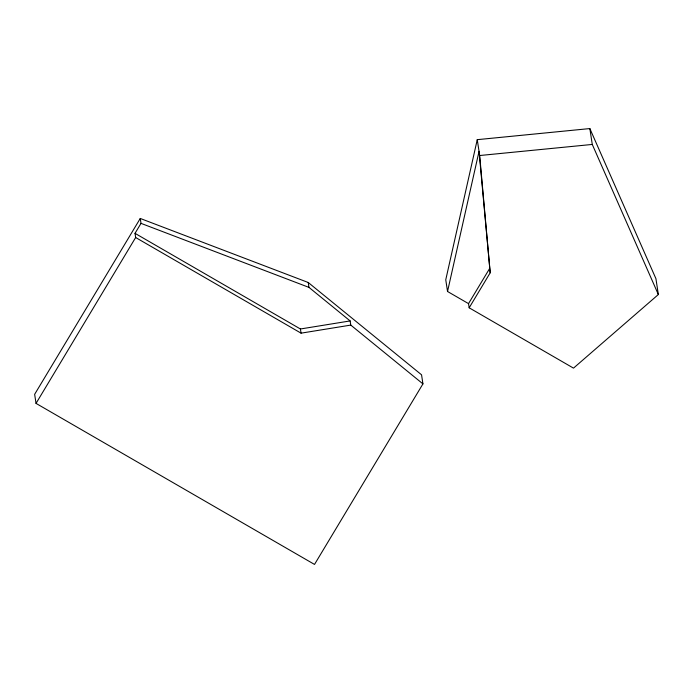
<?xml version="1.0" encoding="UTF-8"?>
<svg xmlns="http://www.w3.org/2000/svg" width="693" height="693" viewBox="0 0 693 693"><rect width="100%" height="100%" fill="white"/><g stroke="black" fill="none" stroke-linecap="round" stroke-linejoin="round"><path stroke-width="1.04" d="M477.252 139.665L445.755 279.799L447.539 291.493L468.529 303.629L469.17 307.805L573.501 368.13L658.35 294.534L655.924 278.664L589.847 128.569L477.252 139.665L479.677 155.527L490.194 272.791L469.17 307.805M447.539 291.493L479.045 151.351L490.194 272.791M140.263 218.46L34.65 394.317L36.036 403.395L314.518 564.431L422.938 383.887L421.552 374.8L308.229 282.493L140.263 218.46L141.008 223.363L135.022 233.342L135.655 237.517L36.036 403.395M468.529 303.629L489.561 268.615M135.022 233.342L300.416 328.984L350.138 320.928L350.779 325.095L422.938 383.887M135.655 237.517L301.057 333.16L350.779 325.095M479.677 155.527L592.272 144.439L658.35 294.534M141.008 223.363L308.974 287.396L350.138 320.928M589.847 128.569L592.272 144.439M308.229 282.493L308.974 287.396M300.416 328.984L301.057 333.16"/></g></svg>
